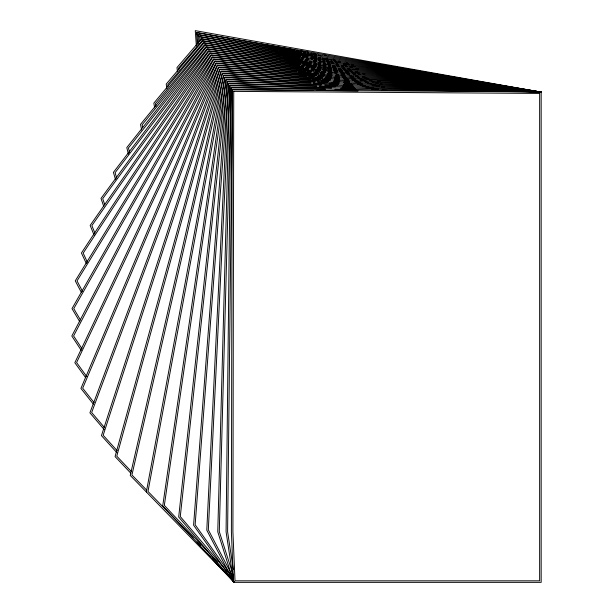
<?xml version="1.0" encoding="UTF-8"?>
<svg xmlns="http://www.w3.org/2000/svg" width="613" height="613" viewBox="0 0 613 613"><rect width="100%" height="100%" fill="white"/><g stroke="black" fill="none" stroke-linecap="round" stroke-linejoin="round"><path stroke-width="0.92" d="M146.354 491.948L223.607 75.583L541.172 91.973L541.172 582.35L233.492 582.35L231.392 531.915L232.227 89.85L541.172 91.904L219.967 69.476L101.451 435.628L116.876 452.662M539.647 91.896L541.172 91.896M313.067 90.425L232.473 89.352L227.599 531.716L233.315 569.546M316.867 90.471L357.992 91.015M325.327 89.184L231.208 87.322L219.293 531.594L233.292 575.431M335.096 89.375L356.574 89.805M381.838 90.303L387.332 90.41M331.526 87.958L229.936 85.291L208.328 529.808L232.848 576.68M340.828 88.203L355.601 88.594M371.907 89.015L378.259 89.184M316.722 86.142L228.664 83.261L195.141 524.736L230.189 574.044M319.503 86.226L335.365 86.747M342.774 86.992L353.985 87.352M366.298 87.759L373.118 87.981M389.163 88.502L391.002 88.563M321.22 84.893L227.4 81.23L180.276 516.537L227.193 571.645M324.867 85.038L337.38 85.521M343.77 85.774L352.988 86.134M362.337 86.494L368.735 86.747M381.723 87.253L384.527 87.36M311.174 83.054L226.128 79.2L164.338 505.373L217.707 562.351M313.074 83.146L324.492 83.659M329.258 83.881L338.468 84.295M343.855 84.54L352.008 84.908M360.283 85.284L364.888 85.491M376.29 86.012L379.056 86.134M314.906 81.82L224.864 77.169L148.001 491.45L193.118 537.793M317.71 81.966L327.051 82.448M331.564 82.678L338.974 83.062M344.583 83.353L351.165 83.69M357.854 84.035L362.635 84.28M372.037 84.77L374.903 84.916M318.492 80.625L223.592 75.138L131.925 474.975L146.568 490.017M321.235 80.786L328.468 81.207M333.694 81.506L339.188 81.828M343.763 82.088L349.249 82.41M357.21 82.87L360.743 83.069M367.846 83.483L371.417 83.69M380.259 84.203L382.022 84.303M311.174 78.793L222.32 73.108L116.776 456.164L131.213 471.389M312.124 78.855L320.668 79.406M322.568 79.521L330.208 80.012M334.054 80.257L339.755 80.625M344.498 80.931L349.249 81.23M354.735 81.583L358.398 81.82M365.67 82.28L368.29 82.448M376.098 82.954L377.83 83.062M313.021 77.529L221.055 71.077L103.168 435.261L117.16 450.701M315.802 77.721L322.285 78.173M324.131 78.303L330.683 78.763M334.437 79.031L339.066 79.353M344.621 79.744L348.322 80.004M353.042 80.334L356.827 80.602M364.406 81.131L366.137 81.253M372.175 81.675L374.068 81.805M141.641 130.025L140.5 124.401L205.179 45.078L541.172 92.096L218.757 67.438L89.912 412.817L104.187 429.567M306.776 75.675L219.783 69.047L91.659 412.511L104.386 427.46M308.538 75.813L314.776 76.288M317.473 76.487L322.875 76.901M325.58 77.108L331.135 77.529M334.844 77.813L339.349 78.157M343.847 78.502L347.448 78.77M352.015 79.123L355.701 79.399M360.306 79.751L363.072 79.966M370.007 80.495L371.731 80.625M378.121 81.108L379.96 81.253M128.401 154.093L126.799 147.587L206.435 47.117L541.172 92.088L217.538 65.407L80.931 388.427L93.375 404.159M309.35 74.487L218.512 67.016L82.686 388.19L94.103 402.626M311.174 74.633L316.76 75.093M318.622 75.246L324.216 75.706M326.99 75.935L331.595 76.311M335.28 76.617L339.004 76.924M342.728 77.23L346.46 77.537M351.157 77.92L354.015 78.157M358.781 78.548L361.639 78.786M367.34 79.253L369.241 79.406M115.573 179.724L113.413 172.376L207.684 49.147L541.172 92.08L216.32 63.377L74.832 362.735L85.552 377.501M297.144 72.035L217.247 64.986L76.594 362.567L86.847 376.696M297.979 72.104L311.174 73.269M312.975 73.43L318.385 73.905M320.185 74.066L324.691 74.464M327.449 74.702L332.054 75.108M335.732 75.437L338.437 75.675M342.039 75.989L345.648 76.311M350.176 76.709L352.942 76.954M357.555 77.361L359.394 77.522M364.98 78.012L366.873 78.18M94.096 235.177L90.165 225.415L210.167 53.208L541.172 92.065L215.102 61.338L71.828 336.031L81.291 350.391M305.718 71.399L215.975 62.955L73.598 335.947L81.996 348.682M307.534 71.575L311.174 71.913M313.971 72.181L317.695 72.526M320.492 72.794L324.223 73.139M327.909 73.491L331.595 73.836M336.2 74.273L338.07 74.449M341.793 74.794L344.59 75.062M349.249 75.499L351.034 75.667M355.486 76.081L358.153 76.334M362.605 76.755L364.497 76.931M86.264 263.421L81.437 252.993L211.408 55.247L541.172 92.057L213.868 59.308L71.997 308.63L79.79 321.787M300.807 69.537L214.703 60.925L73.759 308.615L80.472 319.948M302.692 69.721L313.864 70.84M315.657 71.016L319.243 71.376M321.94 71.644L325.58 72.012M328.361 72.288L332.062 72.656M334.836 72.939L336.69 73.123M341.173 73.568L343.87 73.844M347.456 74.196L349.249 74.38M541.172 92.05L212.642 57.277L75.269 280.846L81.299 292.294M308.462 68.947L213.439 58.894L77.023 280.907L82.51 291.313M311.174 69.238L313.956 69.53M315.81 69.729L320.446 70.219M323.227 70.51L326.024 70.809M327.886 71.008L331.61 71.399M334.399 71.698L337.196 71.989M340.905 72.38L343.686 72.679M346.468 72.97L349.249 73.269M353.05 73.667L354.95 73.867M358.751 74.273L360.651 74.472M303.673 67.078L212.167 56.863L83.176 253.123L87.421 262.287M305.55 67.284L309.297 67.706M311.174 67.913L314.722 68.311M317.381 68.61L320.936 69.001M322.706 69.2L326.461 69.621M328.338 69.828L331.15 70.143M333.962 70.457L336.775 70.771M339.487 71.077L342.154 71.369M345.701 71.767L348.36 72.066M351.977 72.472L353.801 72.671M357.433 73.077L359.249 73.284M362.873 73.683L364.681 73.889M299.527 65.231L210.895 54.833L91.881 225.607L94.961 233.246M301.343 65.445L304.914 65.867M306.707 66.074L310.278 66.495M312.086 66.71L315.756 67.139M317.595 67.353L321.258 67.782M323.12 68.005L325.955 68.334M327.848 68.556L331.625 69.001M333.518 69.223L336.353 69.553M339.165 69.882L341.916 70.211M344.667 70.533L347.418 70.855M350.192 71.177L352.069 71.399M355.831 71.844L357.708 72.066M539.831 91.904L208.926 51.178L100.999 198.428L103.812 206.55M300.983 64.043L209.631 52.802L102.7 198.681L104.792 204.727M302.837 64.273L311.174 65.3M312.914 65.514L316.4 65.943M318.147 66.158L320.76 66.48M323.442 66.809L326.147 67.139M327.955 67.361L330.66 67.698M333.372 68.028L336.077 68.365M338.79 68.694L340.529 68.909M344.016 69.338L345.763 69.553M349.249 69.982L351.042 70.204M277.911 59.722L208.359 50.772L115.098 172.69L116.723 178.222M278.716 59.829L282.731 60.342M283.673 60.465L292.133 61.553M293.075 61.675L311.174 64.005M313.649 64.327L316.124 64.641M318.607 64.963L321.082 65.277M322.905 65.514L325.649 65.867M328.384 66.219L330.208 66.457M332.951 66.809L335.686 67.162M342.943 68.097L344.744 68.327M347.448 68.671L349.249 68.909M352.95 69.384L354.797 69.621M311.174 62.725L207.087 48.741L128.454 147.955L129.558 152.422M313.979 63.101L316.783 63.476M318.653 63.729L320.522 63.974M323.166 64.334L325.809 64.687M328.445 65.039L330.208 65.277M332.851 65.637L334.614 65.875M337.257 66.227L339.02 66.465M356.23 68.779L357.977 69.008M281.612 57.316L205.822 46.711L142.132 124.807L142.691 127.527M282.524 57.438L302.653 60.258M305.213 60.61L306.914 60.856M309.465 61.208L311.174 61.446M313.802 61.813L315.557 62.066M318.193 62.434L319.948 62.679M323.679 63.2L325.549 63.461M327.411 63.721L330.208 64.112M336.744 65.024L338.614 65.284M341.357 65.675L343.111 65.92M345.74 66.288L347.494 66.533M350.153 66.901L351.954 67.154M196.344 45.921L195.279 30.65L541.172 92.142L203.93 43.048L153.855 103.13L154.637 107.85M299.527 58.488L204.55 44.68L155.472 103.566L155.924 106.31M301.381 58.764L303.228 59.032M305.872 59.415L308.523 59.798M313.902 60.58L316.637 60.978M319.365 61.377L321.174 61.637M322.982 61.905L324.79 62.166M327.503 62.557L329.311 62.825M332.016 63.216L333.824 63.484M344.698 65.062L346.521 65.323M352.996 66.265L354.873 66.541M197.325 44.151L196.558 32.688L541.172 92.134L202.665 41.01L166.223 84.081L166.866 88.824M300.071 57.254L203.278 42.642L167.824 84.548L168.062 86.318M301.941 57.538L303.81 57.821M306.569 58.235L308.408 58.511M311.174 58.932L312.691 59.162M314.975 59.507L316.5 59.737M318.783 60.082L320.538 60.342M323.174 60.741L324.936 61.009M326.691 61.277L329.334 61.675M331.089 61.936L332.851 62.204M335.487 62.603L337.25 62.863M343.924 63.875L345.448 64.104M347.732 64.449L349.249 64.679M351.862 65.07L353.609 65.338M198.39 43.324L197.83 34.734L541.172 92.126L201.409 38.979L177.004 67.56L177.425 71.361M300.623 56.036L202.014 40.611L178.59 68.051L178.797 69.951M302.508 56.335L307.787 57.155M311.174 57.683L316.431 58.511M318.185 58.787L320.959 59.216M322.813 59.507L324.66 59.798M326.514 60.082L328.361 60.373M334.836 61.384L336.69 61.675M338.537 61.967L340.391 62.258M346.621 63.231L348.376 63.507M541.172 92.119L199.102 36.772L199.394 41.339M278.394 51.147L200.742 38.581L200.849 40.289M279.275 51.293L304.99 55.454M306.538 55.699L308.078 55.952M311.174 56.45L316.668 57.338M318.522 57.637L320.392 57.944M322.262 58.243L324.131 58.549M326.001 58.848L327.871 59.154M329.74 59.453L331.618 59.76M333.487 60.059L335.357 60.365M199.478 36.55L305.588 54.289M306.523 54.45L312.829 55.499M314.492 55.783L316.147 56.059M273.091 47.439L198.206 34.52L198.328 36.343M273.919 47.584L291.198 50.565M292.133 50.726L301.512 52.343M303.381 52.664L305.259 52.986M307.029 53.293L308.684 53.576M311.174 54.005L316.369 54.902M318.216 55.224L320.063 55.538M294.922 49.914L196.934 32.489L197.072 34.451M296.784 50.243L298.646 50.572M300.508 50.902L305.167 51.73M307.029 52.067L308.684 52.358M313.787 53.262L315.534 53.576M324.706 55.208L326.545 55.53M197.118 541.907L200.443 545.317M130.83 473.198L115.075 456.593L221.186 71.506L541.172 91.988L230.971 87.812L226.082 531.823L233.683 582.35L217.768 531.816L229.722 85.774L541.172 91.927L222.396 73.545L130.255 475.443L234.373 582.35L229.369 576.864M207.638 554.175L210.267 556.949M212.236 559.025L219.454 566.634M222.734 570.098L234.358 582.35L162.729 505.878L224.818 77.613L541.172 91.965L228.488 83.736L206.788 530.153L233.982 582.35L232.756 579.806M224.871 571.898L226.802 574.029M231.515 578.595L234.235 582.35L178.689 517.02L226.036 79.652L541.172 91.95L227.262 81.69L193.585 525.172L233.714 581.622L232.71 579.929M230.84 577.998L234.273 582.35M233.814 581.76L234.227 582.35M232.143 579.239L233.722 581.637M233.928 582.35L233.561 581.293M233.515 581.101L233.722 582.35M233.499 581.009L233.653 582.35L233.461 580.442L233.492 582.35M197.47 40.205L197.67 43.056M233.492 580.925L233.584 582.35M233.745 91.383L232.909 531.885L235.017 580.825L539.647 580.825L539.647 93.421L233.745 91.383M233.821 582.35L233.545 581.224L233.768 582.35"/></g></svg>
